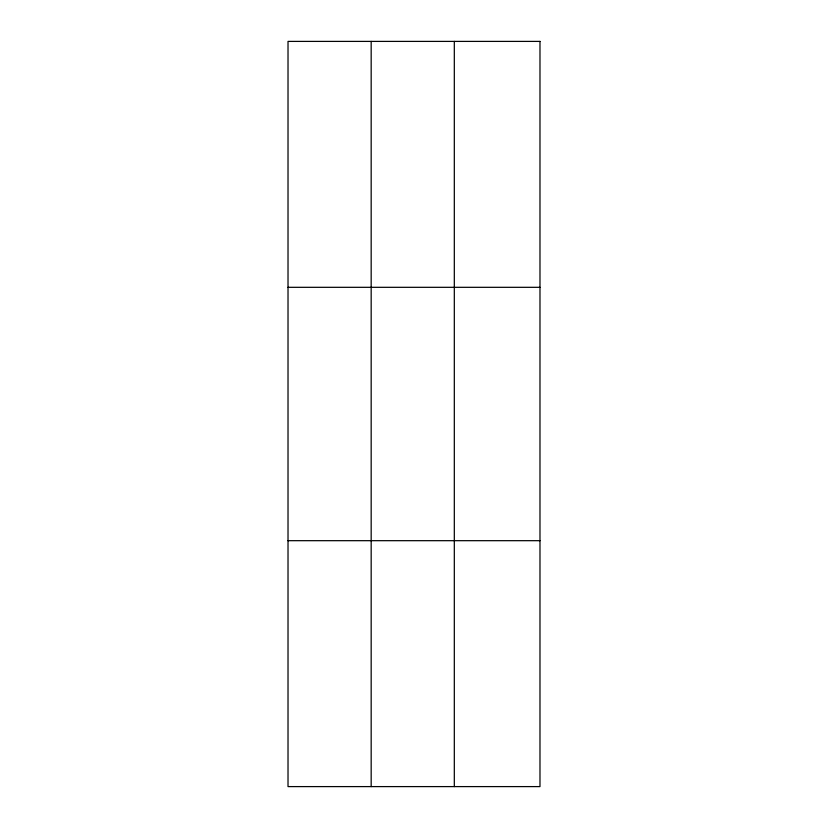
<?xml version="1.0" encoding="UTF-8"?>
<svg xmlns="http://www.w3.org/2000/svg" width="828" height="828" viewBox="0 0 828 828"><rect width="100%" height="100%" fill="white"/><g stroke="black" fill="none" stroke-linecap="round" stroke-linejoin="round"><path stroke-width="1.24" d="M371.172 41.4L371.172 786.6M454.313 41.4L454.313 786.6M288.02 287.316L539.98 287.316M288.02 540.684L539.98 540.684M539.98 41.4L539.98 786.6L288.02 786.6L288.02 41.4L539.98 41.4"/></g></svg>
